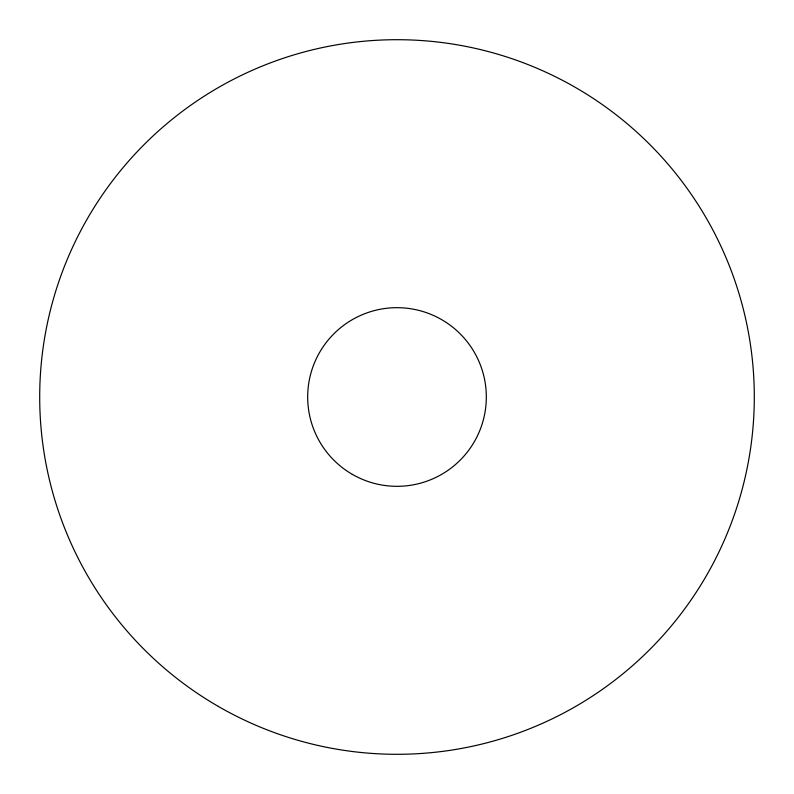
<?xml version="1.0" encoding="UTF-8"?>
<svg xmlns="http://www.w3.org/2000/svg" width="794" height="794" viewBox="0 0 794 794"><rect width="100%" height="100%" fill="white"/><g stroke="black" fill="none" stroke-linecap="round" stroke-linejoin="round"><path stroke-width="1.19" d="M352.338 474.355A89.325 89.325 0 0 0 486.325 397A89.325 89.325 0 0 0 352.338 319.645A89.325 89.325 0 0 0 352.338 474.355M218.35 706.432A357.3 357.3 0 0 0 754.3 397A357.3 357.3 0 0 0 218.35 87.568A357.3 357.3 0 0 0 218.35 706.432"/></g></svg>
